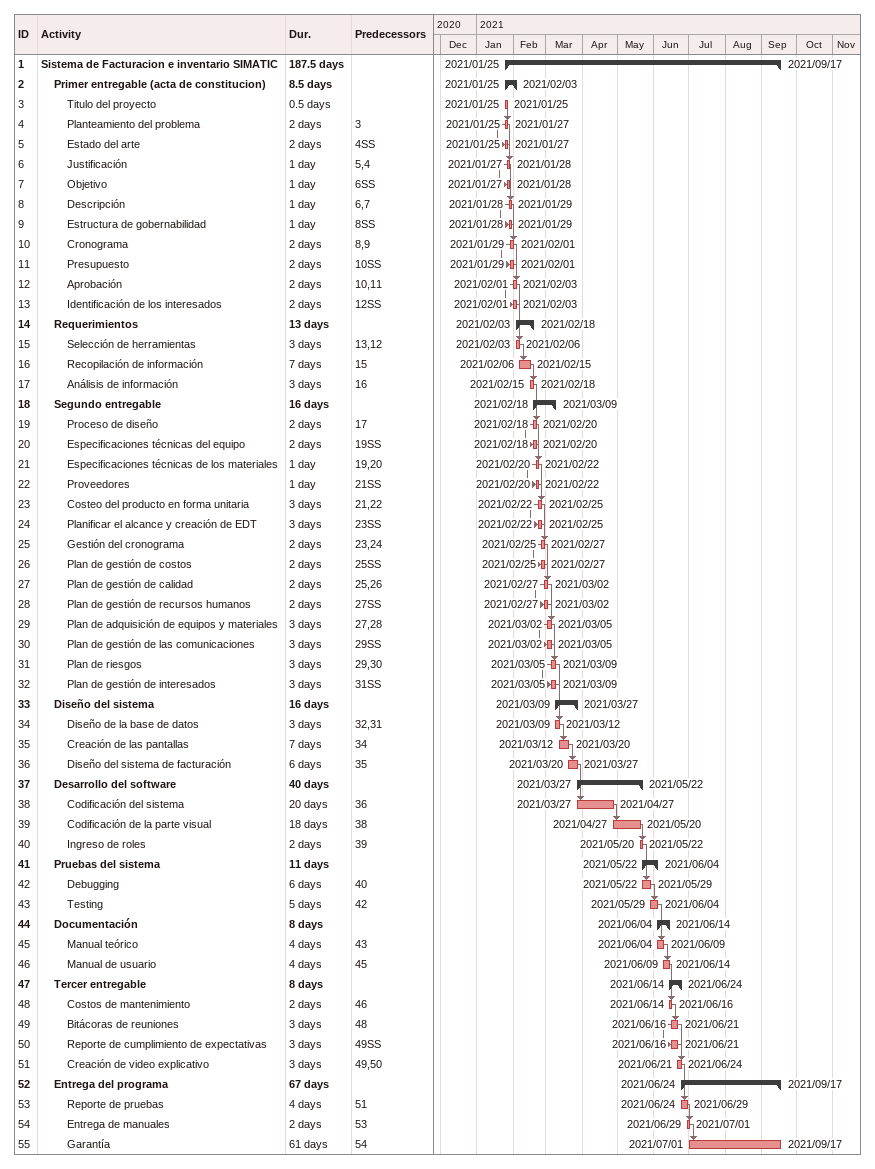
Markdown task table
| ID | Level | Task | Duration | Start | Finish | Predecessors |
|---|---|---|---|---|---|---|
| 1 | 1 | **Sistema de Facturacion e inventario SIMATIC** | 187.5d | 2021-01-25 | 2021-09-17 |  |
| 2 | 2 | **Primer entregable (acta de constitucion)** | 8.5d | 2021-01-25 | 2021-02-03 |  |
| 3 | 3 | Titulo del proyecto | 0.5d | 2021-01-25 | 2021-01-25 |  |
| 4 | 3 | Planteamiento del problema | 2d | 2021-01-25 | 2021-01-27 | 3 |
| 5 | 3 | Estado del arte | 2d | 2021-01-25 | 2021-01-27 | 4SS |
| 6 | 3 | Justificación | 1d | 2021-01-27 | 2021-01-28 | 5, 4 |
| 7 | 3 | Objetivo | 1d | 2021-01-27 | 2021-01-28 | 6SS |
| 8 | 3 | Descripción | 1d | 2021-01-28 | 2021-01-29 | 6, 7 |
| 9 | 3 | Estructura de gobernabilidad | 1d | 2021-01-28 | 2021-01-29 | 8SS |
| 10 | 3 | Cronograma | 2d | 2021-01-29 | 2021-02-01 | 8, 9 |
| 11 | 3 | Presupuesto | 2d | 2021-01-29 | 2021-02-01 | 10SS |
| 12 | 3 | Aprobación | 2d | 2021-02-01 | 2021-02-03 | 10, 11 |
| 13 | 3 | Identificación de los interesados | 2d | 2021-02-01 | 2021-02-03 | 12SS |
| 14 | 2 | **Requerimientos** | 13d | 2021-02-03 | 2021-02-18 |  |
| 15 | 3 | Selección de herramientas | 3d | 2021-02-03 | 2021-02-06 | 13, 12 |
| 16 | 3 | Recopilación de información | 7d | 2021-02-06 | 2021-02-15 | 15 |
| 17 | 3 | Análisis de información | 3d | 2021-02-15 | 2021-02-18 | 16 |
| 18 | 2 | **Segundo entregable** | 16d | 2021-02-18 | 2021-03-09 |  |
| 19 | 3 | Proceso de diseño | 2d | 2021-02-18 | 2021-02-20 | 17 |
| 20 | 3 | Especificaciones técnicas del equipo | 2d | 2021-02-18 | 2021-02-20 | 19SS |
| 21 | 3 | Especificaciones técnicas de los materiales | 1d | 2021-02-20 | 2021-02-22 | 19, 20 |
| 22 | 3 | Proveedores | 1d | 2021-02-20 | 2021-02-22 | 21SS |
| 23 | 3 | Costeo del producto en forma unitaria | 3d | 2021-02-22 | 2021-02-25 | 21, 22 |
| 24 | 3 | Planificar el alcance y creación de EDT | 3d | 2021-02-22 | 2021-02-25 | 23SS |
| 25 | 3 | Gestión del cronograma | 2d | 2021-02-25 | 2021-02-27 | 23, 24 |
| 26 | 3 | Plan de gestión de costos | 2d | 2021-02-25 | 2021-02-27 | 25SS |
| 27 | 3 | Plan de gestión de calidad | 2d | 2021-02-27 | 2021-03-02 | 25, 26 |
| 28 | 3 | Plan de gestión de recursos humanos | 2d | 2021-02-27 | 2021-03-02 | 27SS |
| 29 | 3 | Plan de adquisición de equipos y materiales | 3d | 2021-03-02 | 2021-03-05 | 27, 28 |
| 30 | 3 | Plan de gestión de las comunicaciones | 3d | 2021-03-02 | 2021-03-05 | 29SS |
| 31 | 3 | Plan de riesgos | 3d | 2021-03-05 | 2021-03-09 | 29, 30 |
| 32 | 3 | Plan de gestión de interesados | 3d | 2021-03-05 | 2021-03-09 | 31SS |
| 33 | 2 | **Diseño del sistema** | 16d | 2021-03-09 | 2021-03-27 |  |
| 34 | 3 | Diseño de la base de datos | 3d | 2021-03-09 | 2021-03-12 | 32, 31 |
| 35 | 3 | Creación de las pantallas | 7d | 2021-03-12 | 2021-03-20 | 34 |
| 36 | 3 | Diseño del sistema de facturación | 6d | 2021-03-20 | 2021-03-27 | 35 |
| 37 | 2 | **Desarrollo del software** | 40d | 2021-03-27 | 2021-05-22 |  |
| 38 | 3 | Codificación del sistema | 20d | 2021-03-27 | 2021-04-27 | 36 |
| 39 | 3 | Codificación de la parte visual | 18d | 2021-04-27 | 2021-05-20 | 38 |
| 40 | 3 | Ingreso de roles | 2d | 2021-05-20 | 2021-05-22 | 39 |
| 41 | 2 | **Pruebas del sistema** | 11d | 2021-05-22 | 2021-06-04 |  |
| 42 | 3 | Debugging | 6d | 2021-05-22 | 2021-05-29 | 40 |
| 43 | 3 | Testing | 5d | 2021-05-29 | 2021-06-04 | 42 |
| 44 | 2 | **Documentación** | 8d | 2021-06-04 | 2021-06-14 |  |
| 45 | 3 | Manual teórico | 4d | 2021-06-04 | 2021-06-09 | 43 |
| 46 | 3 | Manual de usuario | 4d | 2021-06-09 | 2021-06-14 | 45 |
| 47 | 2 | **Tercer entregable** | 8d | 2021-06-14 | 2021-06-24 |  |
| 48 | 3 | Costos de mantenimiento | 2d | 2021-06-14 | 2021-06-16 | 46 |
| 49 | 3 | Bitácoras de reuniones | 3d | 2021-06-16 | 2021-06-21 | 48 |
| 50 | 3 | Reporte de cumplimiento de expectativas | 3d | 2021-06-16 | 2021-06-21 | 49SS |
| 51 | 3 | Creación de video explicativo | 3d | 2021-06-21 | 2021-06-24 | 49, 50 |
| 52 | 2 | **Entrega del programa** | 67d | 2021-06-24 | 2021-09-17 |  |
| 53 | 3 | Reporte de pruebas | 4d | 2021-06-24 | 2021-06-29 | 51 |
| 54 | 3 | Entrega de manuales | 2d | 2021-06-29 | 2021-07-01 | 53 |
| 55 | 3 | Garantía | 61d | 2021-07-01 | 2021-09-17 | 54 |
